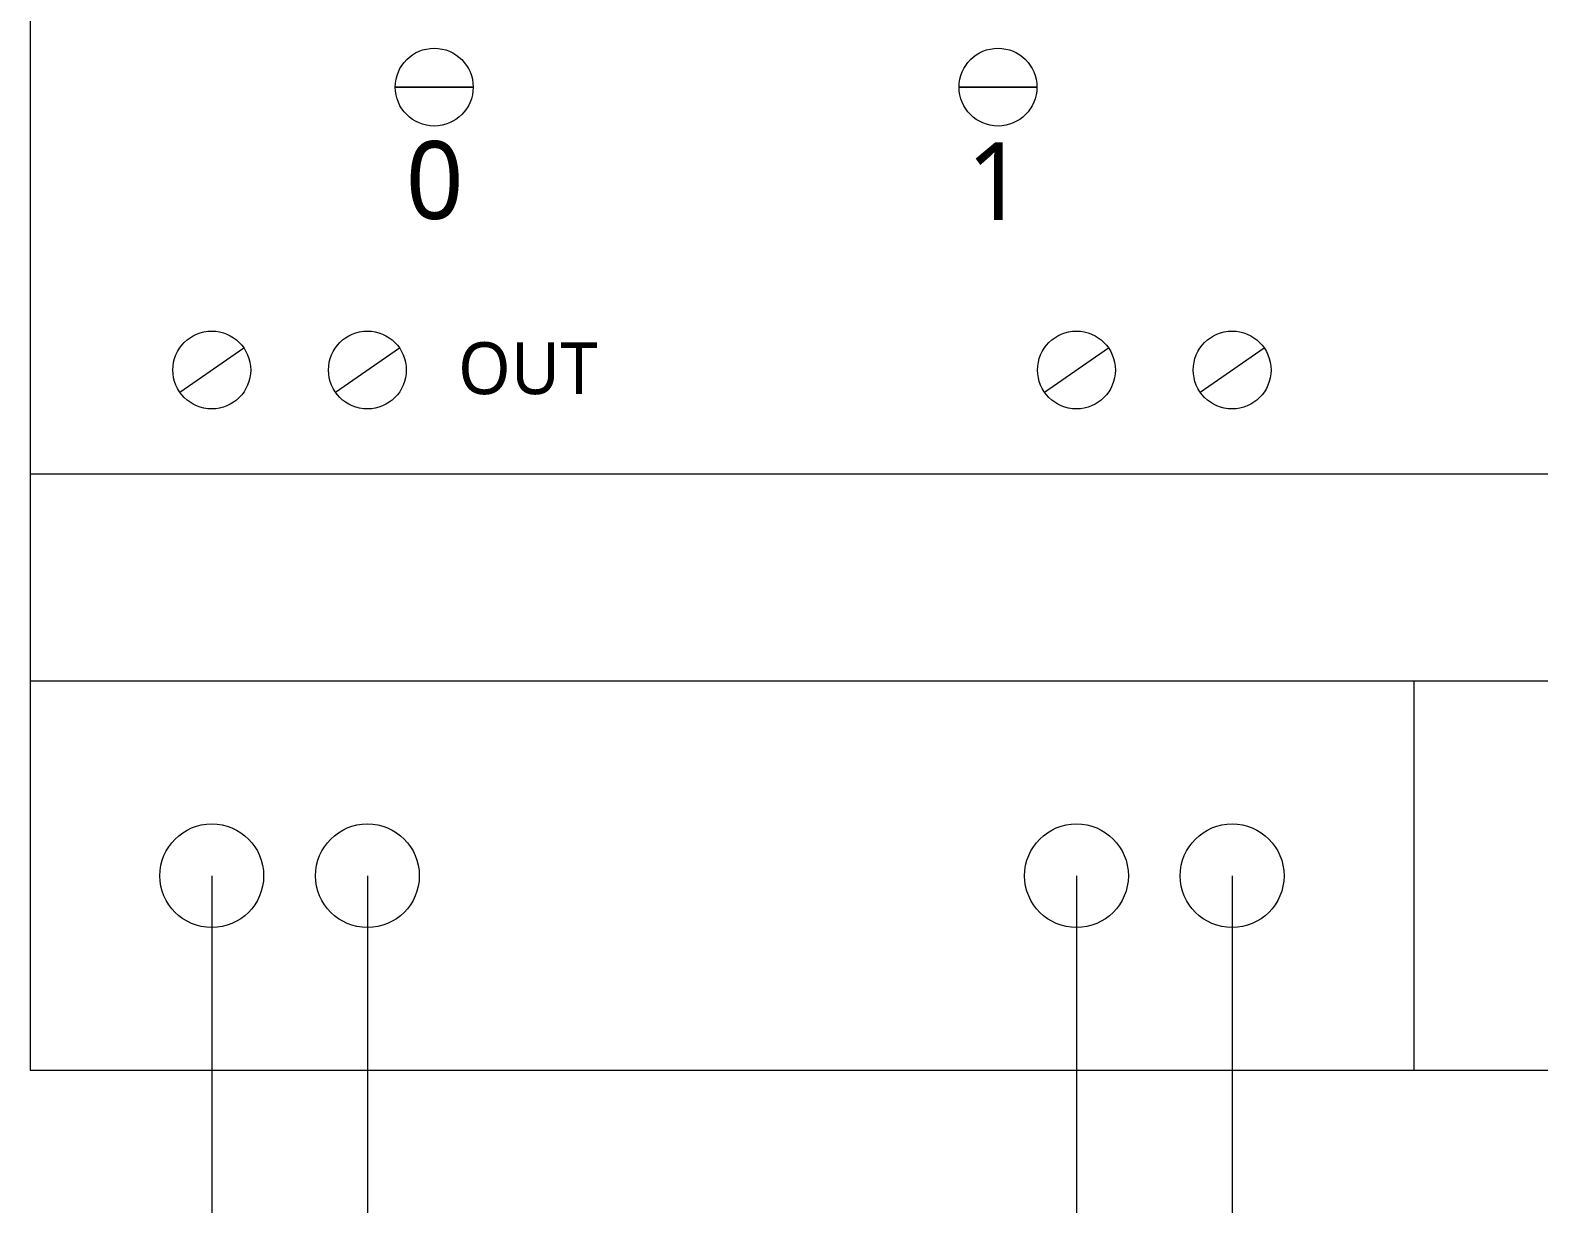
# Model space of a CAD drawing. Header units: millimetres. Extents: x -115 to -99, y -5.1 to 5.
# Drawn here: x -115 to -109.18, y -5.1 to -0.54 of the extents above; entities that cross this region are included whole.
import ezdxf

# ---------------------------------------------------------------- set-up
doc = ezdxf.new("R2010")
doc.units = ezdxf.units.MM
doc.header["$LTSCALE"] = 20
doc.layers.get('0').update_dxf_attribs({"lineweight": 5})
doc.styles.add('@Malgun Gothic', font='malgun.ttf')

msp = doc.modelspace()

# ---------------------------------------------------------------- hatches: boundary and pattern name
at = {"linetype": 'Continuous', "lineweight": 5, "transparency": 33554687}
h = msp.add_hatch(color=256, dxfattribs=at)
h.set_gradient(color1=(255, 0, 0), color2=(255, 0, 0))
h.paths.add_polyline_path([(-113.5925, -0.7592), (-113.2925, -0.7592)])
h = msp.add_hatch(color=256, dxfattribs=at)
h.set_gradient(color1=(255, 0, 0), color2=(255, 0, 0))
h.paths.add_polyline_path([(-111.1192, -0.7592), (-111.4192, -0.7592)])

# ---------------------------------------------------------------- linework, layer by layer
at = {"color": 7, "lineweight": 15}
for p, q in [((-115, 4.45), (-115, -4.55)), ((-115, 4.45), (-115, -4.55)), ((-114.4233, -1.9355), (-114.1767, -1.7645)), ((-113.8233, -1.9355), (-113.5767, -1.7645)), ((-111.0899, -1.9355), (-110.8434, -1.7645)), ((-110.4899, -1.9355), (-110.2434, -1.7645)), ((-115, -2.25), (-99, -2.25)), ((-115, -2.25), (-99, -2.25)), ((-99, -3.05), (-115, -3.05)), ((-99, -3.05), (-115, -3.05)), ((-109.6667, -3.05), (-109.6667, -4.55)), ((-114.3, -3.8), (-114.3, -5.1)), ((-113.7, -3.8), (-113.7, -5.1)), ((-110.9667, -3.8), (-110.9667, -5.1)), ((-110.3667, -3.8), (-110.3667, -5.1)), ((-115, -4.55), (-99, -4.55)), ((-115, -4.55), (-99, -4.55))]:
    msp.add_line(p, q, dxfattribs=at)
at = {"color": 7, "lineweight": 5, "flags": 128}
for points in [[(-113.5925, -0.7592), (-113.2925, -0.7592), (-113.2925, -0.7592), (-113.5925, -0.7592)], [(-111.1192, -0.7592), (-111.4192, -0.7592), (-111.4192, -0.7592), (-111.1192, -0.7592)]]:
    msp.add_lwpolyline(points, close=True, dxfattribs=at)
at = {"flags": 128}
for points in [[(-113.5925, -0.7592), (-113.2925, -0.7592), (-113.2925, -0.7592), (-113.5925, -0.7592), (-113.5925, -0.7592), (-113.5925, -0.7592)], [(-111.1192, -0.7592), (-111.4192, -0.7592), (-111.4192, -0.7592), (-111.1192, -0.7592), (-111.1192, -0.7592), (-111.1192, -0.7592)]]:
    msp.add_lwpolyline(points, close=True, dxfattribs=at)
at = {"color": 7, "lineweight": 15}
for centre, radius in [((-113.4425, -0.7592), 0.15), ((-111.2692, -0.7592), 0.15), ((-114.3, -1.85), 0.15), ((-113.7, -1.85), 0.15), ((-110.9667, -1.85), 0.15), ((-110.3667, -1.85), 0.15), ((-114.3, -3.8), 0.2), ((-113.7, -3.8), 0.2), ((-110.9667, -3.8), 0.2), ((-110.3667, -3.8), 0.2)]:
    msp.add_circle(centre, radius, dxfattribs=at)

# ---------------------------------------------------------------- texts
at = {"attachment_point": 7, "style": '@Malgun Gothic'}
for s, insert, char_height, line_spacing_factor in [('0', (-113.5524, -1.2717), 0.3, 0.669344), ('1', (-111.3901, -1.2717), 0.3, 0.669344), ('OUT', (-113.3508, -1.9459), 0.2, 1.004011)]:
    msp.add_mtext(s, dxfattribs=dict(at, insert=insert, char_height=char_height, line_spacing_factor=line_spacing_factor))

doc.saveas('drawing.dxf')
